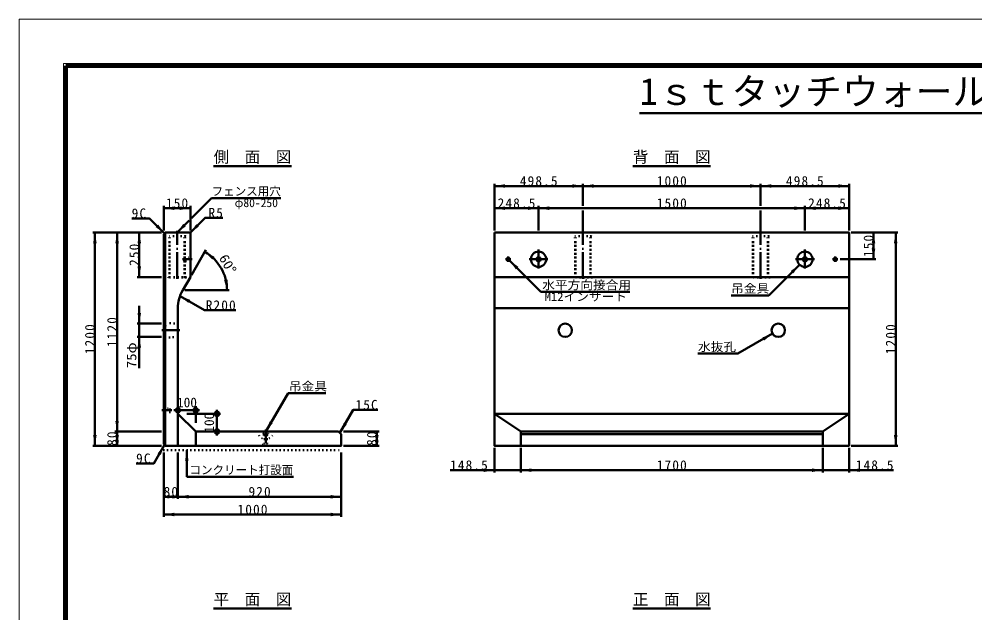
# Model space of a CAD drawing. Units: millimetres, scale not verified, with parts at other scales. Extents: x -2102 to 2102, y -1485 to 1485.
# Drawn here: x -2102 to 50, y 148 to 1485 of the extents above; entities that cross this region are included whole.
import ezdxf
from ezdxf.enums import TextEntityAlignment as Align

# ---------------------------------------------------------------- set-up
doc = ezdxf.new("R2010")
doc.units = ezdxf.units.MM
doc.header["$LTSCALE"] = 5
doc.linetypes.add('DOTTED', pattern=[1.75, 0.25, -1.5])
doc.linetypes.add('LONG_DASHED_DOTTED', pattern=[15.25, 12, -1.5, 0.25, -1.5])
doc.layers.add('0-0_V-nasSTD', color=7, linetype='Continuous', lineweight=50)
doc.styles.add('ＭＳ ゴシック', font='')
doc.styles.get('ＭＳ ゴシック').set_extended_font_data('MS Gothic')

msp = doc.modelspace()

# ---------------------------------------------------------------- linework, layer by layer
at = {"layer": '0-0_V-nasSTD', "lineweight": 100}
msp.add_line((-1997.5, 1380), (-1997.5, -1380), dxfattribs=at)
at = {"layer": '0-0_V-nasSTD'}
for p, q in [((-705.024, 1273.465), (705.024, 1273.465)), ((-1664.305, 1154.188), (-1489.305, 1154.188)), ((-719.905, 1154.188), (-544.905, 1154.188)), ((-1031.805, 1114.188), (-1031.805, 1009.188)), ((-1031.805, 1109.188), (-832.405, 1109.188)), ((-832.405, 1114.188), (-832.405, 1064.188)), ((-832.405, 1109.188), (-432.405, 1109.188)), ((-432.405, 1114.188), (-432.405, 1064.188)), ((-432.405, 1109.188), (-233.005, 1109.188)), ((-233.005, 1114.188), (-233.005, 1009.188)), ((-1713.976, 1037.016), (-1669.023, 1081.97)), ((-1669.023, 1081.97), (-1513.023, 1081.97)), ((-1776.805, 1064.188), (-1776.805, 1009.188)), ((-1716.805, 1059.188), (-1776.805, 1059.188)), ((-1716.805, 1064.188), (-1716.805, 1009.188)), ((-1031.805, 1059.188), (-932.405, 1059.188)), ((-932.405, 1064.188), (-932.405, 1009.188)), ((-932.405, 1059.188), (-332.405, 1059.188)), ((-332.405, 1064.188), (-332.405, 1009.188)), ((-332.405, 1059.188), (-233.005, 1059.188)), ((-832.405, 1054.188), (-832.405, 1009.188)), ((-432.405, 1054.188), (-432.405, 1009.188)), ((-1719.633, 1031.359), (-1746.805, 1004.188)), ((-1781.805, 1004.188), (-1936.805, 1004.188)), ((-1931.805, 1004.188), (-1931.805, 524.188)), ((-1881.805, 1004.188), (-1881.805, 556.188)), ((-1831.805, 1004.188), (-1831.805, 904.188)), ((-1773.205, 1004.188), (-1776.805, 1000.588)), ((-1776.805, 1000.588), (-1776.805, 527.788)), ((-1773.205, 1004.188), (-1773.205, 524.188)), ((-1718.805, 1004.188), (-1773.205, 1004.188)), ((-123.005, 1004.188), (-228.005, 1004.188)), ((-178.005, 1004.188), (-178.005, 944.188)), ((-128.005, 1004.188), (-128.005, 524.188)), ((-1681.587, 965.187), (-1714.287, 908.549)), ((-997.918, 941.501), (-927.207, 870.79)), ((-344.567, 932.026), (-413.64, 862.952)), ((-173.005, 944.188), (-253.005, 944.188)), ((-1781.805, 904.188), (-1836.805, 904.188)), ((-233.005, 904.188), (-1031.805, 904.188)), ((-1740.067, 861.377), (-1684.641, 829.377)), ((-1729.087, 874.254), (-1629.087, 874.254)), ((-927.207, 870.79), (-727.207, 870.79)), ((-413.64, 862.952), (-498.64, 862.952)), ((-1831.805, 839.188), (-1831.805, 799.188)), ((-1744.805, 834.254), (-1744.805, 524.188)), ((-1684.641, 829.377), (-1614.641, 829.377)), ((-1031.805, 834.254), (-233.005, 834.254)), ((-1836.805, 799.188), (-1781.805, 799.188)), ((-1831.805, 799.188), (-1831.805, 769.188)), ((-405.395, 776.688), (-483.337, 731.688)), ((-1836.805, 769.188), (-1781.805, 769.188)), ((-1831.805, 769.188), (-1831.805, 699.188)), ((-573.337, 731.688), (-483.337, 731.688)), ((-1546.805, 556.188), (-1496.805, 642.79)), ((-1496.805, 642.79), (-1411.805, 642.79)), ((-1695.805, 604.188), (-1753.805, 604.188)), ((-1704.805, 613.188), (-1704.805, 576.188)), ((-1656.805, 605.188), (-1656.805, 547.188)), ((-1744.805, 596.188), (-1704.805, 556.188)), ((-1724.805, 596.188), (-1648.805, 596.188)), ((-1031.805, 596.188), (-233.005, 596.188)), ((-1031.805, 596.188), (-972.405, 556.188)), ((-292.405, 556.188), (-233.005, 596.188)), ((-1781.805, 556.188), (-1886.805, 556.188)), ((-1881.805, 556.188), (-1881.805, 524.188)), ((-1704.805, 556.188), (-1382.805, 556.188)), ((-1704.805, 524.188), (-1704.805, 556.188)), ((-1382.805, 556.188), (-1376.805, 550.188)), ((-1291.805, 556.188), (-1371.805, 556.188)), ((-1296.805, 556.188), (-1296.805, 524.188)), ((-972.405, 556.188), (-292.405, 556.188)), ((-972.405, 524.188), (-972.405, 556.188)), ((-972.405, 550.188), (-292.405, 550.188)), ((-292.405, 524.188), (-292.405, 556.188)), ((-1781.805, 524.188), (-1936.805, 524.188)), ((-1776.805, 527.788), (-1773.205, 524.188)), ((-1291.805, 524.188), (-1371.805, 524.188)), ((-1031.805, 519.188), (-1031.805, 464.188)), ((-972.405, 519.188), (-972.405, 464.188)), ((-292.405, 519.188), (-292.405, 464.188)), ((-233.005, 519.188), (-233.005, 464.188)), ((-123.005, 524.188), (-228.005, 524.188)), ((-1776.805, 364.388), (-1776.805, 509.388)), ((-1744.805, 404.388), (-1744.805, 509.388)), ((-1724.805, 454.388), (-1724.805, 514.388)), ((-1376.805, 364.388), (-1376.805, 509.388)), ((-1724.805, 454.388), (-1484.805, 454.388)), ((-1031.805, 469.188), (-1131.805, 469.188)), ((-972.405, 469.188), (-1031.805, 469.188)), ((-233.005, 469.188), (-133.005, 469.188)), ((-1376.805, 369.388), (-1776.805, 369.388)), ((-1664.305, 157.888), (-1489.305, 157.888)), ((-719.905, 157.888), (-544.905, 157.888))]:
    msp.add_line(p, q, dxfattribs=at)
at = {"layer": '0-0_V-nasSTD', "linetype": 'DOTTED'}
for p, q in [((-1767.805, 1004.188), (-1764.805, 996.188)), ((-1764.805, 904.188), (-1764.805, 996.188)), ((-1728.805, 996.188), (-1764.805, 996.188)), ((-1762.805, 904.188), (-1762.805, 996.188)), ((-1730.805, 904.188), (-1730.805, 996.188)), ((-1728.805, 996.188), (-1725.805, 1004.188)), ((-1728.805, 904.188), (-1728.805, 996.188)), ((-853.405, 1004.188), (-850.405, 996.188)), ((-850.405, 904.188), (-850.405, 996.188)), ((-814.405, 996.188), (-850.405, 996.188)), ((-848.405, 904.188), (-848.405, 996.188)), ((-816.405, 904.188), (-816.405, 996.188)), ((-814.405, 996.188), (-811.405, 1004.188)), ((-814.405, 904.188), (-814.405, 996.188)), ((-453.405, 1004.188), (-450.405, 996.188)), ((-450.405, 904.188), (-450.405, 996.188)), ((-414.405, 996.188), (-450.405, 996.188)), ((-448.405, 904.188), (-448.405, 996.188)), ((-416.405, 904.188), (-416.405, 996.188)), ((-414.405, 996.188), (-411.405, 1004.188)), ((-414.405, 904.188), (-414.405, 996.188)), ((-1730.805, 940.188), (-1730.805, 948.188)), ((-1730.805, 948.188), (-1716.805, 948.188)), ((-1716.805, 940.188), (-1730.805, 940.188)), ((-1726.805, 904.188), (-1766.805, 904.188)), ((-1766.805, 903.388), (-1766.805, 904.188)), ((-1726.805, 903.388), (-1766.805, 903.388)), ((-1726.805, 903.388), (-1726.805, 904.188)), ((-812.405, 904.188), (-852.405, 904.188)), ((-852.405, 903.388), (-852.405, 904.188)), ((-812.405, 903.388), (-852.405, 903.388)), ((-816.405, 904.188), (-848.405, 904.188)), ((-812.405, 903.388), (-812.405, 904.188)), ((-412.405, 904.188), (-452.405, 904.188)), ((-452.405, 903.388), (-452.405, 904.188)), ((-412.405, 903.388), (-452.405, 903.388)), ((-416.405, 904.188), (-448.405, 904.188)), ((-416.405, 904.188), (-448.405, 904.188)), ((-412.405, 903.388), (-412.405, 904.188)), ((-1744.805, 799.188), (-1772.805, 801.188)), ((-1772.805, 767.188), (-1776.805, 763.588)), ((-1772.805, 767.188), (-1744.805, 769.188)), ((-1776.805, 608.188), (-1762.805, 608.188)), ((-1762.805, 608.188), (-1762.805, 600.188)), ((-1762.805, 600.188), (-1776.805, 600.188)), ((-1551.805, 552.188), (-1541.805, 552.188)), ((-1551.805, 552.188), (-1551.805, 549.388)), ((-1551.805, 549.388), (-1549.605, 548.188)), ((-1551.805, 549.388), (-1541.805, 549.388)), ((-1549.605, 548.188), (-1549.605, 528.188)), ((-1549.605, 548.188), (-1544.005, 548.188)), ((-1544.005, 548.188), (-1541.805, 549.388)), ((-1544.005, 548.188), (-1544.005, 528.188)), ((-1541.805, 552.188), (-1541.805, 549.388)), ((-1553.805, 526.188), (-1549.605, 528.188)), ((-1553.805, 526.188), (-1553.805, 524.988)), ((-1553.805, 526.188), (-1539.805, 526.188)), ((-1553.805, 524.988), (-1539.805, 524.988)), ((-1549.605, 528.188), (-1544.005, 528.188)), ((-1544.005, 528.188), (-1539.805, 526.188)), ((-1539.805, 526.188), (-1539.805, 524.988)), ((-1776.805, 514.388), (-1376.805, 514.388))]:
    msp.add_line(p, q, dxfattribs=at)
at = {"layer": '0-0_V-nasSTD', "linetype": 'LONG_DASHED_DOTTED'}
for p, q in [((-1746.805, 900.188), (-1746.805, 1008.188)), ((-832.405, 900.188), (-832.405, 1008.188)), ((-432.405, 900.188), (-432.405, 1008.188)), ((-1000.605, 938.188), (-1000.605, 950.188)), ((-932.405, 965.988), (-932.405, 923.588)), ((-332.405, 965.988), (-332.405, 923.588)), ((-264.205, 938.188), (-264.205, 950.188)), ((-1734.805, 944.188), (-1712.805, 944.188)), ((-1006.605, 944.188), (-994.605, 944.188)), ((-953.605, 944.188), (-911.205, 944.188)), ((-353.605, 944.188), (-311.205, 944.188)), ((-270.205, 944.188), (-258.205, 944.188)), ((-1740.805, 784.188), (-1780.805, 784.188)), ((-1758.805, 604.188), (-1780.805, 604.188)), ((-1546.805, 561.188), (-1546.805, 531.188))]:
    msp.add_line(p, q, dxfattribs=at)
at = {"layer": '0-0_V-nasSTD', "lineweight": 18}
for points in [[(-2102.5, -1485), (-2102.5, 1485), (2102.5, 1485), (2102.5, -1485)], [(-2002.5, -1385), (-2002.5, 1385), (2002.5, 1385), (2002.5, -1385)]]:
    msp.add_lwpolyline(points, close=True, dxfattribs=at)
at = {"layer": '0-0_V-nasSTD', "lineweight": 100}
msp.add_lwpolyline([(1997.5, -1380), (1997.5, 1380), (-1997.5, 1380)], dxfattribs=at)
at = {"layer": '0-0_V-nasSTD'}
for points in [[(-1775.005, 1002.388), (-1808.946, 1036.329), (-1848.946, 1036.329)], [(-1717.39, 1003.602), (-1683.449, 1037.543), (-1643.449, 1037.543)], [(-1716.805, 1002.188), (-1716.805, 904.188), (-1734.087, 874.254)], [(-1379.805, 553.188), (-1349.805, 605.149), (-1294.805, 605.149)], [(-1773.205, 524.188), (-1376.805, 524.188), (-1376.805, 550.188)], [(-1775.005, 525.988), (-1799.005, 484.419), (-1839.005, 484.419)], [(-972.405, 469.188), (-292.405, 469.188), (-233.005, 469.188)], [(-1376.805, 409.388), (-1744.805, 409.388), (-1776.805, 409.388)]]:
    msp.add_lwpolyline(points, dxfattribs=at)
msp.add_lwpolyline([(-1031.805, 1004.188), (-1031.805, 524.188), (-233.005, 524.188), (-233.005, 1004.188)], close=True, dxfattribs=at)
at = {"layer": '0-0_V-nasSTD', "linetype": 'DOTTED'}
msp.add_lwpolyline([(-1772.805, 767.188), (-1772.805, 801.188), (-1776.805, 804.788)], dxfattribs=at)
at = {"layer": '0-0_V-nasSTD'}
for centre, radius in [((-1000.605, 944.188), 3.8), ((-932.405, 944.188), 17.2), ((-932.405, 944.188), 5), ((-332.405, 944.188), 17.2), ((-332.405, 944.188), 5), ((-264.205, 944.188), 3.8), ((-1000.605, 944.188), 2.4), ((-1000.605, 944.188), 2), ((-264.205, 944.188), 2.4), ((-264.205, 944.188), 2), ((-872.405, 784.188), 15), ((-392.405, 784.188), 15), ((-1744.805, 604.188), 5), ((-1704.805, 604.188), 5), ((-1656.805, 596.188), 5), ((-1656.805, 556.188), 5)]:
    msp.add_circle(centre, radius, dxfattribs=at)
for centre, radius, start, end in [((-1718.805, 1002.188), 2, 0, 90), ((-1734.087, 874.254), 100, 0, 60), ((-1664.805, 834.254), 80, 150, 180)]:
    msp.add_arc(centre, radius, start, end, dxfattribs=at)
at = {"layer": '0-0_V-nasSTD', "linetype": 'DOTTED'}
msp.add_arc((-1546.805, 556.188), 17.2, 180, 0, dxfattribs=at)
at = {"layer": '0-0_V-nasSTD'}
for points in [[(-1031.805, 1109.188), (-1007.805, 1109.188), (-1007.805, 1113.188)], [(-1031.805, 1109.188), (-1007.805, 1105.188), (-1007.805, 1109.188)], [(-856.405, 1109.188), (-856.405, 1113.188), (-832.405, 1109.188)], [(-856.405, 1105.188), (-856.405, 1109.188), (-832.405, 1109.188)], [(-832.405, 1109.188), (-808.405, 1109.188), (-808.405, 1113.188)], [(-832.405, 1109.188), (-808.405, 1105.188), (-808.405, 1109.188)], [(-456.405, 1109.188), (-456.405, 1113.188), (-432.405, 1109.188)], [(-456.405, 1105.188), (-456.405, 1109.188), (-432.405, 1109.188)], [(-432.405, 1109.188), (-408.405, 1109.188), (-408.405, 1113.188)], [(-432.405, 1109.188), (-408.405, 1105.188), (-408.405, 1109.188)], [(-257.005, 1109.188), (-257.005, 1113.188), (-233.005, 1109.188)], [(-257.005, 1105.188), (-257.005, 1109.188), (-233.005, 1109.188)], [(-1776.805, 1059.188), (-1752.805, 1059.188), (-1752.805, 1063.188)], [(-1776.805, 1059.188), (-1752.805, 1055.188), (-1752.805, 1059.188)], [(-1740.805, 1059.188), (-1740.805, 1063.188), (-1716.805, 1059.188)], [(-1740.805, 1055.188), (-1740.805, 1059.188), (-1716.805, 1059.188)], [(-1031.805, 1059.188), (-1007.805, 1059.188), (-1007.805, 1063.188)], [(-1031.805, 1059.188), (-1007.805, 1055.188), (-1007.805, 1059.188)], [(-956.405, 1059.188), (-956.405, 1063.188), (-932.405, 1059.188)], [(-956.405, 1055.188), (-956.405, 1059.188), (-932.405, 1059.188)], [(-932.405, 1059.188), (-908.405, 1059.188), (-908.405, 1063.188)], [(-932.405, 1059.188), (-908.405, 1055.188), (-908.405, 1059.188)], [(-356.405, 1059.188), (-356.405, 1063.188), (-332.405, 1059.188)], [(-356.405, 1055.188), (-356.405, 1059.188), (-332.405, 1059.188)], [(-332.405, 1059.188), (-308.405, 1059.188), (-308.405, 1063.188)], [(-332.405, 1059.188), (-308.405, 1055.188), (-308.405, 1059.188)], [(-257.005, 1059.188), (-257.005, 1063.188), (-233.005, 1059.188)], [(-257.005, 1055.188), (-257.005, 1059.188), (-233.005, 1059.188)], [(-1794.804, 1016.53), (-1791.975, 1019.358), (-1775.005, 1002.388)], [(-1791.975, 1019.358), (-1789.147, 1022.187), (-1775.005, 1002.388)], [(-1746.805, 1004.188), (-1732.662, 1023.987), (-1729.834, 1021.158)], [(-1746.805, 1004.188), (-1729.834, 1021.158), (-1727.006, 1018.33)], [(-1717.39, 1003.602), (-1703.248, 1023.401), (-1700.42, 1020.573)], [(-1717.39, 1003.602), (-1700.42, 1020.573), (-1697.591, 1017.744)], [(-1935.805, 980.188), (-1931.805, 980.188), (-1931.805, 1004.188)], [(-1931.805, 980.188), (-1931.805, 1004.188), (-1927.805, 980.188)], [(-1885.805, 980.188), (-1881.805, 980.188), (-1881.805, 1004.188)], [(-1881.805, 980.188), (-1881.805, 1004.188), (-1877.805, 980.188)], [(-1835.805, 980.188), (-1831.805, 980.188), (-1831.805, 1004.188)], [(-1831.805, 980.188), (-1831.805, 1004.188), (-1827.805, 980.188)], [(-182.005, 980.188), (-178.005, 980.188), (-178.005, 1004.188)], [(-178.005, 980.188), (-178.005, 1004.188), (-174.005, 980.188)], [(-132.005, 980.188), (-128.005, 980.188), (-128.005, 1004.188)], [(-128.005, 980.188), (-128.005, 1004.188), (-124.005, 980.188)], [(-1684.087, 960.857), (-1667.183, 943.357), (-1664.802, 946.571)], [(-1684.087, 960.857), (-1664.802, 946.571), (-1662.421, 949.785)], [(-182.005, 968.188), (-178.005, 944.188), (-178.005, 968.188)], [(-178.005, 944.188), (-178.005, 968.188), (-174.005, 968.188)], [(-1835.805, 928.188), (-1831.805, 904.188), (-1831.805, 928.188)], [(-1831.805, 904.188), (-1831.805, 928.188), (-1827.805, 928.188)], [(-997.918, 941.501), (-983.775, 921.702), (-980.947, 924.53)], [(-997.918, 941.501), (-980.947, 924.53), (-978.119, 927.359)], [(-364.366, 917.883), (-361.537, 915.055), (-344.567, 932.026)], [(-361.537, 915.055), (-358.709, 912.227), (-344.567, 932.026)], [(-1640.79, 897.644), (-1636.816, 898.099), (-1634.087, 874.254)], [(-1636.816, 898.099), (-1634.087, 874.254), (-1632.842, 898.554)], [(-1740.067, 861.377), (-1721.282, 845.913), (-1719.282, 849.377)], [(-1740.067, 861.377), (-1719.282, 849.377), (-1717.282, 852.841)], [(-1835.805, 823.188), (-1831.805, 799.188), (-1831.805, 823.188)], [(-1831.805, 799.188), (-1831.805, 823.188), (-1827.805, 823.188)], [(-428.18, 768.152), (-426.18, 764.688), (-405.395, 776.688)], [(-426.18, 764.688), (-424.18, 761.224), (-405.395, 776.688)], [(-1835.805, 745.188), (-1831.805, 745.188), (-1831.805, 769.188)], [(-1831.805, 745.188), (-1831.805, 769.188), (-1827.805, 745.188)], [(-1885.805, 580.188), (-1881.805, 556.188), (-1881.805, 580.188)], [(-1881.805, 556.188), (-1881.805, 580.188), (-1877.805, 580.188)], [(-1546.805, 556.188), (-1538.269, 578.972), (-1534.805, 576.972)], [(-1546.805, 556.188), (-1534.805, 576.972), (-1531.34, 574.972)], [(-1379.805, 553.188), (-1371.269, 575.972), (-1367.805, 573.972)], [(-1379.805, 553.188), (-1367.805, 573.972), (-1364.34, 571.972)], [(-1935.805, 548.188), (-1931.805, 524.188), (-1931.805, 548.188)], [(-1931.805, 524.188), (-1931.805, 548.188), (-1927.805, 548.188)], [(-1885.805, 532.188), (-1881.805, 532.188), (-1881.805, 556.188)], [(-1885.805, 548.188), (-1881.805, 524.188), (-1881.805, 548.188)], [(-1881.805, 532.188), (-1881.805, 556.188), (-1877.805, 532.188)], [(-1881.805, 524.188), (-1881.805, 548.188), (-1877.805, 548.188)], [(-1300.805, 532.188), (-1296.805, 532.188), (-1296.805, 556.188)], [(-1300.805, 548.188), (-1296.805, 524.188), (-1296.805, 548.188)], [(-1296.805, 532.188), (-1296.805, 556.188), (-1292.805, 532.188)], [(-1296.805, 524.188), (-1296.805, 548.188), (-1292.805, 548.188)], [(-132.005, 548.188), (-128.005, 524.188), (-128.005, 548.188)], [(-128.005, 524.188), (-128.005, 548.188), (-124.005, 548.188)], [(-1790.469, 507.203), (-1787.005, 505.203), (-1775.005, 525.988)], [(-1787.005, 505.203), (-1783.54, 503.203), (-1775.005, 525.988)], [(-1728.805, 490.388), (-1724.805, 490.388), (-1724.805, 514.388)], [(-1724.805, 490.388), (-1724.805, 514.388), (-1720.805, 490.388)], [(-1055.805, 469.188), (-1055.805, 473.188), (-1031.805, 469.188)], [(-1055.805, 465.188), (-1055.805, 469.188), (-1031.805, 469.188)], [(-972.405, 469.188), (-948.405, 469.188), (-948.405, 473.188)], [(-972.405, 469.188), (-948.405, 465.188), (-948.405, 469.188)], [(-316.405, 469.188), (-316.405, 473.188), (-292.405, 469.188)], [(-316.405, 465.188), (-316.405, 469.188), (-292.405, 469.188)], [(-233.005, 469.188), (-209.005, 469.188), (-209.005, 473.188)], [(-233.005, 469.188), (-209.005, 465.188), (-209.005, 469.188)], [(-1776.805, 409.388), (-1752.805, 409.388), (-1752.805, 413.388)], [(-1776.805, 409.388), (-1752.805, 405.388), (-1752.805, 409.388)], [(-1768.805, 409.388), (-1768.805, 413.388), (-1744.805, 409.388)], [(-1768.805, 405.388), (-1768.805, 409.388), (-1744.805, 409.388)], [(-1744.805, 409.388), (-1720.805, 409.388), (-1720.805, 413.388)], [(-1744.805, 409.388), (-1720.805, 405.388), (-1720.805, 409.388)], [(-1400.805, 409.388), (-1400.805, 413.388), (-1376.805, 409.388)], [(-1400.805, 405.388), (-1400.805, 409.388), (-1376.805, 409.388)], [(-1776.805, 369.388), (-1752.805, 369.388), (-1752.805, 373.388)], [(-1776.805, 369.388), (-1752.805, 365.388), (-1752.805, 369.388)], [(-1400.805, 369.388), (-1400.805, 373.388), (-1376.805, 369.388)], [(-1400.805, 365.388), (-1400.805, 369.388), (-1376.805, 369.388)]]:
    msp.add_solid(points, dxfattribs=at)

# ---------------------------------------------------------------- texts
at = {"layer": '0-0_V-nasSTD', "style": 'ＭＳ ゴシック'}
for s, height, p in [('1ｓｔタッチウォール(Ｆ型)  Ｈ=1200', 60.81, (-705.024, 1273.465)), ('側\u3000面\u3000図', 25.66, (-1664.305, 1154.188)), ('背\u3000面\u3000図', 25.66, (-719.905, 1154.188)), ('フェンス用穴', 19.06, (-1669.023, 1081.97)), ('φ80-250', 19.06, (-1617.023, 1055.97)), ('100', 21.99, (-1746.805, 604.188)), ('コンクリート打設面', 19.06, (-1718.776, 454.388)), ('平\u3000面\u3000図', 25.66, (-1664.305, 157.888)), ('正\u3000面\u3000図', 25.66, (-719.905, 157.888))]:
    msp.add_text(s, height=height, dxfattribs=at).set_placement(p, align=Align.BOTTOM_LEFT)
at = {"layer": '0-0_V-nasSTD', "style": 'ＭＳ ゴシック', "width": 1.1}
for s, rotation, p in [('60°', 300, (-1658.984, 944.173)), ('75φ', 90, (-1831.805, 699.188))]:
    msp.add_text(s, height=21.99, rotation=rotation, dxfattribs=at).set_placement(p, align=Align.BOTTOM_LEFT)
for s, p in [('水平方向接合用', (-924.207, 870.79)), ('吊金具', (-498.64, 862.952)), ('M12インサート', (-918.957, 844.79)), ('水抜孔', (-573.337, 731.688)), ('吊金具', (-1494.805, 642.79))]:
    msp.add_text(s, height=19.06, dxfattribs=at).set_placement(p, align=Align.BOTTOM_LEFT)
at = {"layer": '0-0_V-nasSTD', "style": 'ＭＳ ゴシック'}
msp.add_text('100', height=21.99, rotation=90, dxfattribs=at).set_placement((-1656.805, 553.688), align=Align.BOTTOM_LEFT)
at = {"layer": '0-0_V-nasSTD', "char_height": 21.99, "attachment_point": 7, "style": 'ＭＳ ゴシック'}
for s, insert in [('\\T1.17;498.5', (-974.605, 1109.188)), ('\\T1.17;1000', (-666.155, 1109.188)), ('\\T1.17;498.5', (-375.205, 1109.188)), ('\\T1.17;150', (-1771.805, 1059.188)), ('\\T1.17;248.5', (-1024.605, 1059.188)), ('\\T1.17;1500', (-666.155, 1059.188)), ('\\T1.17;248.5', (-325.205, 1059.188)), ('\\T1.17;9C', (-1848.946, 1036.329)), ('\\T1.17;R5', (-1675.949, 1037.543)), ('\\T1.17;R200', (-1682.141, 829.377)), ('\\T1.17;15C', (-1344.805, 605.149)), ('\\T1.17;9C', (-1839.005, 484.419)), ('\\T1.17;148.5', (-1131.805, 469.188)), ('\\T1.17;1700', (-666.155, 469.188)), ('\\T1.17;148.5', (-218.005, 469.188)), ('\\T1.17;80', (-1777.055, 409.388)), ('\\T1.17;920', (-1585.805, 409.388)), ('\\T1.17;1000', (-1610.555, 369.388))]:
    msp.add_mtext(s, dxfattribs=dict(at, insert=insert))
at = {"layer": '0-0_V-nasSTD', "char_height": 21.99, "attachment_point": 7, "rotation": 90, "style": 'ＭＳ ゴシック'}
for s, insert in [('\\T1.17;150', (-178.005, 949.188)), ('\\T1.17;250', (-1831.805, 929.188)), ('\\T1.17;1120', (-1881.805, 746.438)), ('\\T1.17;1200', (-1931.805, 730.438)), ('\\T1.17;1200', (-128.005, 730.438)), ('\\T1.17;80', (-1881.805, 523.937)), ('\\T1.17;80', (-1296.805, 523.937))]:
    msp.add_mtext(s, dxfattribs=dict(at, insert=insert))

doc.saveas('drawing.dxf')
